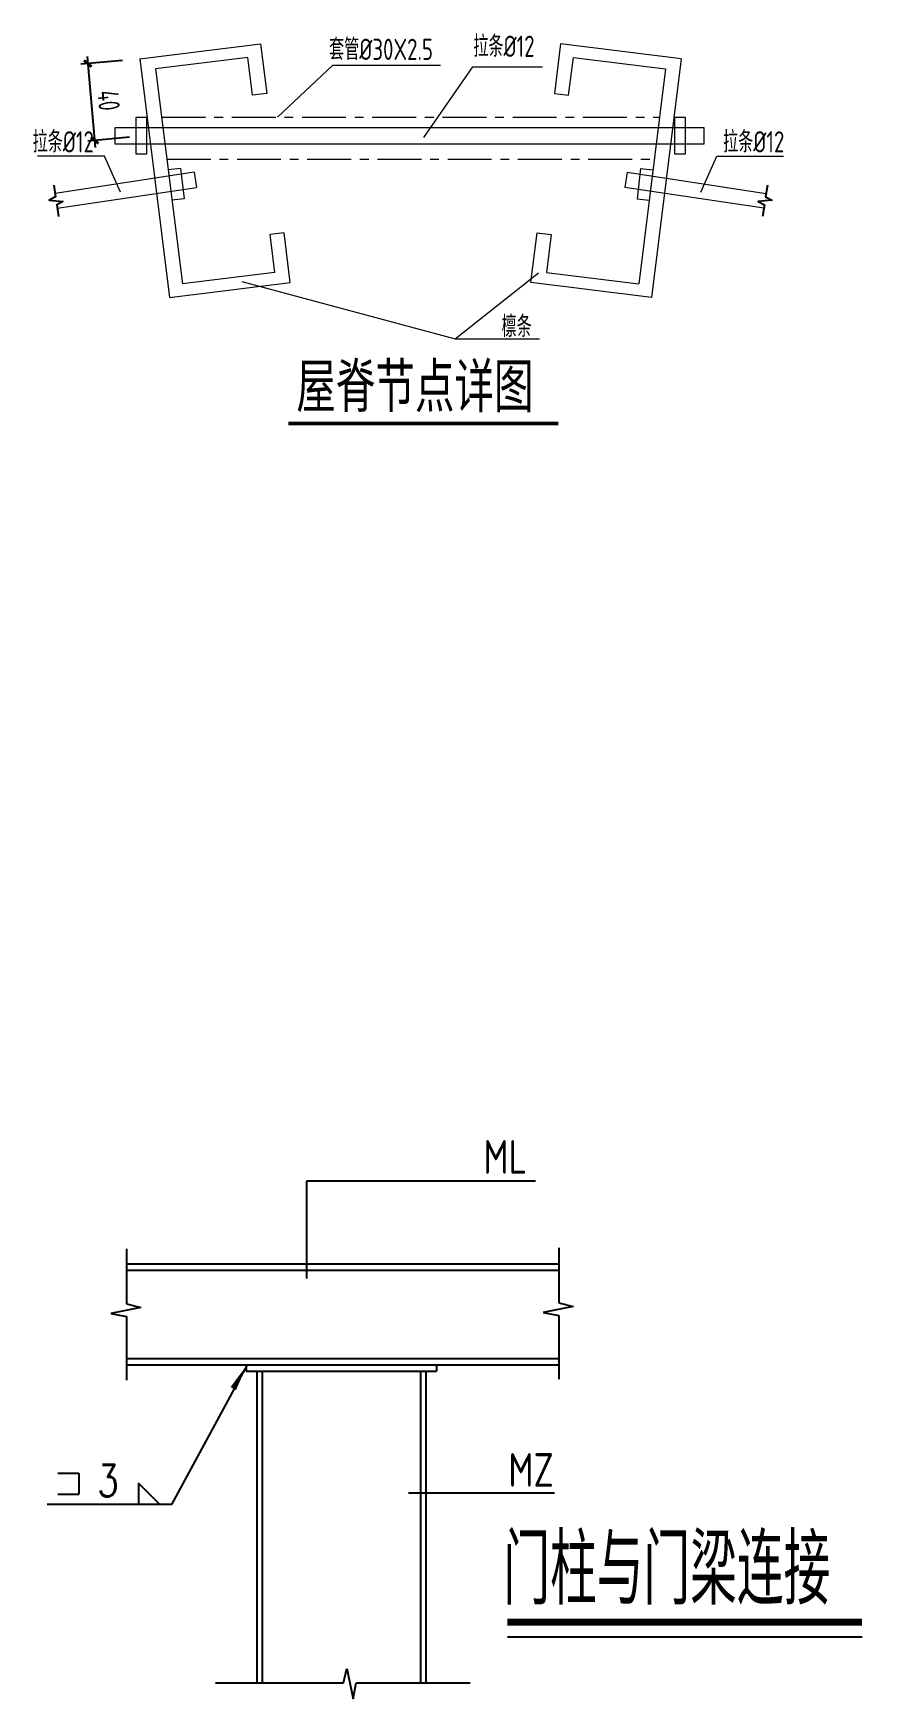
# Model space of a CAD drawing. Extents: x 19118 to 566552, y -1188739 to 92943.
# Drawn here: x 138102 to 149952, y -861833 to -838132 of the extents above; entities that cross this region are included whole.
import ezdxf

# ---------------------------------------------------------------- set-up
doc = ezdxf.new("R2010")
doc.units = 0
doc.header["$LTSCALE"] = 1000
doc.header["$MEASUREMENT"] = 0
doc.linetypes.add('CENTER', pattern=[2, 1.25, -0.25, 0.25, -0.25])
doc.linetypes.add('HIDDEN', pattern=[9.525, 6.35, -3.175])
doc.layers.get('0').update_dxf_attribs({"linetype": 'CONTINUOUS'})
doc.layers.get('Defpoints').update_dxf_attribs({"linetype": 'CONTINUOUS'})
for name, color, linetype in [('03', 3, 'CONTINUOUS'), ('18', 5, 'CONTINUOUS'), ('5图框', 7, 'CONTINUOUS'), ('DIM', 3, 'CONTINUOUS'), ('L3', 3, 'CONTINUOUS'), ('NUM', 7, 'CONTINUOUS'), ('PUB_TEXT', 7, 'CONTINUOUS'), ('REIN', 1, 'CONTINUOUS'), ('TEXT', 7, 'CONTINUOUS'), ('THIN', 7, 'CONTINUOUS'), ('中粗线', 7, 'CONTINUOUS'), ('图文说明基线', 251, 'CONTINUOUS'), ('梁__实线', 4, 'CONTINUOUS')]:
    doc.layers.add(name, color=color, linetype=linetype)
doc.styles.add('HZTXT', font='tssdeng.shx', dxfattribs={"bigfont": 'tssdchn.shx'})
doc.styles.add('ROMANS', font='romans.shx', dxfattribs={"width": 0.75, "height": 300, "bigfont": 'hztxt.shx'})
doc.styles.add('TSSD_Dimension', font='Tssdeng.shx', dxfattribs={"width": 0.7, "bigfont": 'hztxt.shx'})
doc.styles.add('TSSD_Label', font='tssdeng.shx', dxfattribs={"width": 0.6, "bigfont": 'hztxt.shx'})
doc.styles.add('TSSD_Rein', font='atssdeng.shx', dxfattribs={"width": 0.7, "bigfont": 'atssdchn.shx'})
doc.dimstyles.new('TSSD_200_100', dxfattribs={"dimtxt": 300, "dimasz": 100, "dimexe": 100, "dimexo": 250, "dimgap": 100, "dimtad": 1, "dimdec": 0, "dimlfac": 2, "dimzin": 0, "dimdsep": 46, "dimtxsty": 'TSSD_Dimension', "dimblk": 'ARCHTICK', "dimcen": 0, "dimdle": 100, "dimclrt": 7, "dimadec": 0, "dimazin": 0, "dimtfac": 1, "dimtdec": 0, "dimtix": 1, "dimtmove": 2, "dimatfit": 3, "dimfxl": 1, "dimtolj": 1, "dimtzin": 0, "dimarcsym": 0})

# ---------------------------------------------------------------- blocks, each defined once
blk = doc.blocks.new('_ArchTick')
at = {"color": 0, "linetype": 'ByBlock', "const_width": 0.4}
blk.add_lwpolyline([(-0.5, -0.5), (0.5, 0.5)], dxfattribs=at)
blk = doc.blocks.new('*D773')
at = {"layer": 'Defpoints', "color": 0}
for p in [(139619, -838496, -48), (138975, -839656), (139718, -839588, -48)]:
    blk.add_point(p, dxfattribs=at)
at = {"layer": 'DIM', "color": 0, "lineweight": -2}
for p, q in [((139370, -838518), (138777, -838572)), ((138868, -838464), (138984, -839755)), ((139469, -839611), (138876, -839665))]:
    blk.add_line(p, q, dxfattribs=at)
at = {"layer": 'DIM', "color": 0, "lineweight": -2, "xscale": 99.99999999999999, "yscale": 100, "zscale": 100}
for p, rotation in [((138877, -838563), 95.16770245224633), ((138975, -839656), 275.1677024522463)]:
    blk.add_blockref('_ArchTick', p, dxfattribs=dict(at, rotation=rotation))
at = {"layer": 'DIM', "color": 7, "lineweight": 5, "insert": (139175, -839087), "char_height": 300, "attachment_point": 5, "rotation": 275.1677, "style": 'TSSD_Dimension'}
blk.add_mtext('\\A1;40', dxfattribs=at)

msp = doc.modelspace()

# ---------------------------------------------------------------- linework, layer by layer
msp.add_line((145521.39, -858910.16), (143443.68, -858910.16))
at = {"layer": '03'}
for p, q in [((141995.64, -854464.84), (145251.02, -854464.84)), ((141995.64, -855853.98), (141995.64, -854464.84)), ((139430.82, -855430.87), (139430.82, -856215.32)), ((145585.47, -855416.89), (145585.47, -856201.34)), ((139430.82, -855643.07), (145585.47, -855643.07)), ((139633.99, -856265.83), (139205.08, -856353.12)), ((139430.82, -856215.32), (139633.99, -856265.83)), ((145788.64, -856251.85), (145359.73, -856339.14)), ((145585.47, -856201.34), (145788.64, -856251.85)), ((139205.08, -856353.12), (139430.82, -856395.9)), ((139430.82, -856395.9), (139430.82, -857298.74)), ((145359.73, -856339.14), (145585.47, -856381.92)), ((145585.47, -856381.92), (145585.47, -857284.76)), ((139430.82, -857082.03), (145585.47, -857082.03)), ((141145.22, -857082.03), (140068.22, -859068.54)), ((141133.31, -857082.03), (141133.31, -857172.32)), ((141133.31, -857172.32), (143842.2, -857172.32)), ((141283.81, -857172.32), (141283.81, -861607.22)), ((143691.7, -857172.32), (143691.7, -861607.22)), ((143842.2, -857082.03), (143842.2, -857172.32)), ((138450.36, -858623.08), (138751.35, -858623.08)), ((138751.35, -858623.08), (138751.35, -858924.07)), ((139601.84, -858767.55), (139601.84, -859068.54)), ((139902.83, -859068.54), (139601.84, -858767.55)), ((140068.22, -859068.54), (138301.38, -859068.54)), ((138450.36, -858924.07), (138751.35, -858924.07)), ((142516.38, -861607.22), (142566.89, -861404.06)), ((142566.89, -861404.06), (142654.17, -861832.96)), ((140693.55, -861607.22), (142516.38, -861607.22)), ((142654.17, -861832.96), (142696.95, -861607.22)), ((142696.95, -861607.22), (144323.53, -861607.22))]:
    msp.add_line(p, q, dxfattribs=at)
at = {"layer": '03', "linetype": 'HIDDEN'}
for p, q in [((139430.82, -855733.36), (145585.47, -855733.36)), ((139430.82, -856991.73), (145585.47, -856991.73)), ((141359.05, -857172.32), (141359.05, -861607.22)), ((143616.46, -857172.32), (143616.46, -861607.22))]:
    msp.add_line(p, q, dxfattribs=at)
at = {"layer": '03'}
msp.add_lwpolyline([(141145.22, -857082.03, 0, 90.3, 0), (140948.61, -857420.64, 90.3, 90.3, 0)], format="xyseb", dxfattribs=at)
msp.add_lwpolyline([(141145.22, -857082.03, 0, 90.3, 0), (140948.61, -857420.64, 90.3, 90.3, 0)], format="xyseb", dxfattribs=at)
at = {"layer": '18', "lineweight": 5}
for p, q in [((146748.59, -840055), (146696.69, -840486.97)), ((146748.59, -840055), (146924.16, -840076.92)), ((146696.69, -840486.97), (146870.26, -840508.64))]:
    msp.add_line(p, q, dxfattribs=at)
at = {"layer": 'NUM', "const_width": 50.25, "elevation": 6671.41}
msp.add_lwpolyline([(141733.81, -843686.04), (145575.78, -843686.04)], dxfattribs=at)
at = {"layer": 'REIN', "color": 4, "linetype": 'ByBlock', "lineweight": 5}
for p, q in [((139619.06, -838495.97), (141336.28, -838281.59)), ((141336.28, -838281.59), (141424.44, -838987.79)), ((145609.48, -838281.59), (145521.32, -838987.79)), ((147326.7, -838495.97), (145609.48, -838281.59)), ((139619.06, -838495.97), (140043.09, -841892.46)), ((141155.24, -838474.96), (139842.08, -838638.9)), ((141222.42, -839013.01), (141155.24, -838474.96)), ((145723.34, -839013.01), (145790.52, -838474.96)), ((145790.52, -838474.96), (147103.68, -838638.9)), ((147326.7, -838495.97), (146902.67, -841892.46)), ((139842.08, -838638.9), (140224.12, -841699.09)), ((147103.68, -838638.9), (146721.64, -841699.09)), ((141424.44, -838987.79), (141222.42, -839013.01)), ((145521.32, -838987.79), (145723.34, -839013.01)), ((141672.14, -840971.87), (141470.11, -840997.1)), ((141470.11, -840997.1), (141537.29, -841535.15)), ((141760.3, -841678.07), (141672.14, -840971.87)), ((145185.46, -841678.07), (145273.62, -840971.87)), ((145273.62, -840971.87), (145475.65, -840997.1)), ((145475.65, -840997.1), (145408.47, -841535.15)), ((141537.29, -841535.15), (140224.12, -841699.09)), ((145408.47, -841535.15), (146721.64, -841699.09)), ((140043.09, -841892.46), (141760.3, -841678.07)), ((146902.67, -841892.46), (145185.46, -841678.07))]:
    msp.add_line(p, q, dxfattribs=at)
at = {"layer": 'TEXT', "lineweight": 5}
for p, q in [((141578.82, -839324.45), (142366.03, -838583.72)), ((142366.03, -838583.72), (143899.01, -838583.72)), ((143662.65, -839614.25), (144361.35, -838608.74)), ((144361.35, -838608.74), (145352.04, -838608.74)), ((139115.07, -839878.6), (138161.52, -839878.6)), ((139342.06, -840392.91), (139115.07, -839878.6)), ((147603.7, -840392.91), (147830.69, -839878.6)), ((147830.69, -839878.6), (148784.24, -839878.6)), ((144108.02, -842479.11), (145295.57, -841540.41)), ((141069.09, -841663.36), (144108.02, -842479.11)), ((144108.67, -842479.29), (145310.24, -842479.29))]:
    msp.add_line(p, q, dxfattribs=at)
at = {"layer": 'THIN', "elevation": -48.24}
for points in [[(138393.12, -840292.18), (138418.48, -840461.46), (138329.82, -840505.03), (138523.63, -840527.92), (138434.97, -840571.49), (138460.33, -840740.77)], [(148552.64, -840292.18), (148527.28, -840461.46), (148615.95, -840505.03), (148422.13, -840527.92), (148510.8, -840571.49), (148485.44, -840740.77)]]:
    msp.add_lwpolyline(points, dxfattribs=at)
at = {"layer": '中粗线', "color": 4, "linetype": 'CENTER', "lineweight": 5, "ltscale": 0.5}
for p, q in [((139927.67, -839324.45), (147018.1, -839324.45)), ((140002.28, -839922.1), (146943.48, -839922.1))]:
    msp.add_line(p, q, dxfattribs=at)
at = {"layer": '图文说明基线', "const_width": 101.65, "elevation": 0}
msp.add_lwpolyline([(144851.26, -860744.65), (149901.61, -860744.65)], dxfattribs=at)
at = {"layer": '图文说明基线', "elevation": 0}
msp.add_lwpolyline([(144851.26, -860954.43), (149901.61, -860954.43)], dxfattribs=at)
at = {"layer": '梁__实线', "linetype": 'Continuous', "lineweight": 5}
for p, q in [((139265.28, -839711.09), (139265.28, -839473.87)), ((139265.28, -839473.87), (139570.67, -839473.87)), ((139434.94, -839473.87), (147646.55, -839473.87)), ((139717.87, -839329.29), (139562.16, -839329.29)), ((139562.16, -839329.29), (139562.16, -839847.65)), ((139717.87, -839847.65), (139717.87, -839329.29)), ((147384.82, -839329.29), (147229.12, -839329.29)), ((147229.12, -839329.29), (147229.12, -839847.65)), ((147384.82, -839847.65), (147384.82, -839329.29)), ((147646.55, -839473.87), (147646.55, -839711.09)), ((147646.55, -839711.09), (139265.28, -839711.09)), ((139562.16, -839847.65), (139717.87, -839847.65)), ((147229.12, -839847.65), (147384.82, -839847.65)), ((140391.47, -840106.35), (138410.87, -840410.68)), ((140197.17, -840055), (140021.6, -840076.92)), ((140197.17, -840055), (140249.07, -840486.97)), ((140391.47, -840106.35), (140424.29, -840325.39)), ((146554.29, -840106.35), (146521.48, -840325.39)), ((146554.29, -840106.35), (148534.89, -840410.68)), ((138442.57, -840622.28), (140424.29, -840325.39)), ((148503.19, -840622.28), (146521.48, -840325.39)), ((140249.07, -840486.97), (140075.5, -840508.64))]:
    msp.add_line(p, q, dxfattribs=at)

# ---------------------------------------------------------------- texts
at = {"layer": '5图框', "style": 'HZTXT', "width": 0.7}
msp.add_text('门柱与门梁连接', height=1000.05, dxfattribs=at).set_placement((144793.13, -860494.56, 0))
at = {"layer": 'L3', "style": 'ROMANS', "width": 0.8}
msp.add_text('3', height=451.48, dxfattribs=at).set_placement((139010.14, -858955.41))
msp.add_text('3', height=451.48, dxfattribs=at).set_placement((139010.14, -858955.41))
at = {"layer": 'PUB_TEXT', "style": 'TSSD_Rein', "width": 0.8}
for s, p in [('ML', (144510.06, -854362.87)), ('MZ', (144865.66, -858817.31))]:
    msp.add_text(s, height=480, dxfattribs=at).set_placement(p)
at = {"layer": 'TEXT', "lineweight": 5}
for s, height, style, width, p in [('套管%%c30X2.5', 301.5, 'TSSD_Rein', 0.75, (142312.97, -838511.06)), ('拉条%%c12', 301.5, 'TSSD_Rein', 0.75, (144366.52, -838467.46)), ('拉条%%c12', 301.5, 'TSSD_Rein', 0.75, (138092.51, -839827.22)), ('拉条%%c12', 301.5, 'TSSD_Rein', 0.75, (147922.25, -839827.22)), ('檩条', 301.5, 'TSSD_Rein', 0.75, (144768.84, -842453.9)), (' 屋脊节点详图', 703.5, 'TSSD_Label', 0.8, (141504.81, -843525.41, 7010.6))]:
    msp.add_text(s, height=height, dxfattribs=dict(at, style=style, width=width)).set_placement(p)

# ---------------------------------------------------------------- dimensions: what is measured, and where the dimension line sits
at = {"layer": 'DIM', "lineweight": 5}
dim = msp.add_aligned_dim(p1=(139619.06, -838495.97, 6623.17), p2=(139717.87, -839588.47, 6623.17), distance=-745.47, text='40', dimstyle='TSSD_200_100', dxfattribs=at)
dim.commit()
dim.dimension.update_dxf_attribs({"geometry": '*D773', "text_midpoint": (139175.01, -839086.85, 6671.41)})

doc.saveas('drawing.dxf')
